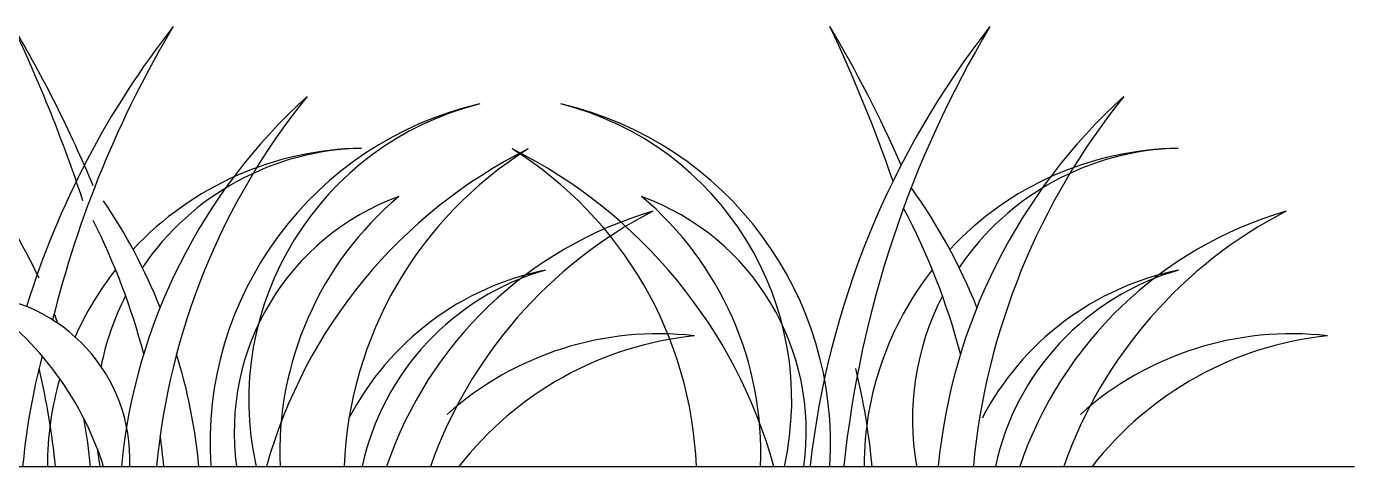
# Model space of a CAD drawing. Header units: millimetres. Extents: x 217.2 to 255.1, y 166.7 to 190.9.
# Drawn here: x 248.89 to 255.13, y 186.58 to 188.65 of the extents above; entities that cross this region are included whole.
import ezdxf

# ---------------------------------------------------------------- set-up
doc = ezdxf.new("R2010")
doc.units = ezdxf.units.MM
doc.layers.add('s', color=145, linetype='Continuous')
doc.layers.add('trees', color=104, linetype='Continuous')

msp = doc.modelspace()

# ---------------------------------------------------------------- linework, layer by layer
at = {"layer": 's', "color": 0}
msp.add_line((217.1888, 186.5832), (255.1288, 186.5832), dxfattribs=at)
at = {"layer": 'trees', "color": 97, "true_color": 0x279b30}
msp.add_line((252.9501, 187.9054), (252.9501, 187.9054), dxfattribs=at)
for centre, radius, start, end in [((242.2481, 185.5497), 7.2707, 18.30286, 25.26046), ((243.7065, 185.6157), 5.9502, 22.60536, 30.6871), ((246.0878, 185.5497), 7.2707, 19.06692, 25.26046), ((247.5463, 185.6157), 5.9502, 23.62906, 30.6871), ((251.3866, 186.6924), 1.6382, 103.06214, 183.81382), ((251.3673, 186.8955), 1.4362, 104.14002, 192.54745), ((254.3208, 186.5825), 1.4971, 90.7785, 136.97522), ((254.3268, 186.8042), 1.2756, 91.18299, 145.92512), ((251.0405, 186.7464), 1.1781, 110.0461, 187.95229), ((251.6491, 186.6499), 1.5726, 130.07724, 182.42221), ((250.8494, 186.3243), 2.6996, 21.89856, 35.56648), ((247.0096, 186.3243), 2.6996, 21.89856, 33.97684), ((250.1318, 186.28), 3.2535, 14.82382, 27.82355), ((246.2921, 186.28), 3.2535, 14.82382, 26.66018), ((254.3208, 186.5825), 1.4971, 141.79443, 179.84397), ((254.5707, 186.1909), 1.3432, 101.52266, 152.5575), ((254.6454, 186.3232), 1.2326, 106.15809, 167.80856), ((247.809, 186.1233), 1.511, 17.7301, 57.01488), ((248.5956, 186.6149), 0.7767, 357.67731, 87.34179), ((254.3268, 186.8042), 1.2756, 152.87434, 189.82232), ((246.5, 186.3243), 2.6996, 20.19707, 21.16512), ((254.8342, 185.7147), 1.4926, 83.52435, 131.74985), ((255.1702, 185.5918), 1.6148, 95.95965, 142.11166), ((247.0096, 186.3243), 2.6996, 5.50857, 16.97334), ((245.7824, 186.28), 3.2535, 5.35191, 13.58725), ((249.6221, 186.28), 3.2535, 5.35191, 13.58725), ((250.4811, 186.5825), 1.4971, 163.9562, 179.96283), ((246.5, 186.3243), 2.6996, 5.50857, 10.32917), ((246.2921, 186.28), 3.2535, 5.35191, 7.92727), ((250.4871, 186.8042), 1.2756, 186.19923, 189.96392)]:
    msp.add_arc(centre, radius, start, end, dxfattribs=at)
at = {"layer": 'trees', "color": 84, "true_color": 0x2aaf18}
for centre, radius, start, end in [((252.7948, 186.1288), 4.0903, 141.90622, 162.84803), ((253.922, 186.0603), 5.0605, 149.18891, 166.14042), ((252.3146, 185.9419), 2.388, 116.62584, 164.41462), ((252.2221, 186.513), 1.8441, 122.01763, 177.81056), ((250.0997, 185.9419), 2.388, 15.58538, 63.37416), ((250.1922, 186.513), 1.8441, 2.18944, 57.98237), ((252.1072, 186.28), 3.2535, 165.35025, 174.64809)]:
    msp.add_arc(centre, radius, start, end, dxfattribs=at)
at = {"layer": 'trees', "color": 97, "true_color": 0x25742c}
for centre, radius, start, end in [((256.6345, 186.1288), 4.0903, 141.90622, 173.57472), ((257.7617, 186.0603), 5.0605, 149.18891, 174.03113), ((252.0192, 186.3243), 2.6996, 132.21509, 174.49143), ((252.7368, 186.28), 3.2535, 141.08561, 174.64809), ((251.0276, 186.6924), 1.6382, 356.18618, 76.93786), ((251.047, 186.8955), 1.4362, 347.45255, 75.85998), ((251.5941, 186.1909), 1.3432, 101.52266, 152.5575), ((251.6688, 186.3232), 1.2326, 106.15809, 167.80856), ((251.8575, 185.7147), 1.4926, 83.52435, 131.74985), ((252.1935, 185.5918), 1.6148, 95.95965, 142.11166)]:
    msp.add_arc(centre, radius, start, end, dxfattribs=at)
at = {"layer": 'trees', "color": 99, "true_color": 0x1a511e}
for centre, radius, start, end in [((246.5, 186.3243), 2.6996, 25.09128, 47.78491), ((252.3585, 185.9806), 1.8788, 106.32232, 161.28513), ((252.8225, 185.8648), 2.1602, 117.33658, 160.5671), ((255.3352, 185.9806), 1.8788, 106.32232, 161.28513), ((255.7992, 185.8648), 2.1602, 117.33658, 160.5671)]:
    msp.add_arc(centre, radius, start, end, dxfattribs=at)
at = {"layer": 'trees', "color": 62, "true_color": 0xacc205}
for centre, radius, start, end in [((255.8589, 186.3243), 2.6996, 132.21509, 174.49143), ((256.5765, 186.28), 3.2535, 141.08561, 174.64809), ((250.4811, 186.5825), 1.4971, 90.7785, 136.97522), ((250.4871, 186.8042), 1.2756, 91.18299, 145.92512), ((251.3738, 186.7464), 1.1781, 352.04771, 69.9539), ((250.7651, 186.6499), 1.5726, 357.57779, 49.92276), ((250.4811, 186.5825), 1.4971, 141.79443, 155.93009), ((250.4871, 186.8042), 1.2756, 152.87434, 168.70624)]:
    msp.add_arc(centre, radius, start, end, dxfattribs=at)

doc.saveas('drawing.dxf')
